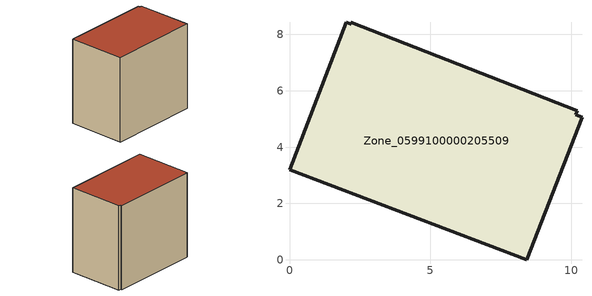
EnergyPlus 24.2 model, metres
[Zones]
Zone_0599100000205509
 floor ground (C_G): 2.02,8.43 2.2,8.36 2.17,8.43 10.22,5.3 10.16,5.15 10.38,5.06 8.41,0 0,3.19 z0
 wall outside (C_F): 10.22,5.3 2.17,8.43 2.2,8.36 2.02,8.43 0,3.19 8.41,0 10.38,5.06 10.16,5.15 10.22,5.3 z0:8.29
 roof outside (C_R): 10.16,5.15 10.22,5.3 2.17,8.43 2.2,8.36 2.02,8.43 0,3.19 8.41,0 10.38,5.06 z8.29
[BUILDING]
Pand.0599100000205509: North Axis=0; Terrain=City; Loads Convergence Tolerance Value=0.04; Temperature Convergence Tolerance Value=0.4; Solar Distribution=FullExterior; Maximum Number of Warmup Days=25; Minimum Number of Warmup Days=1
[Site:Location]
Rotterdam.The.Hague.AP_ZH_NLD Design_Conditions: Latitude=51.96; Longitude=4.45; Time Zone=1; Elevation=-4.5
[SITE:GROUNDTEMPERATURE:BUILDINGSURFACE]
18, 18, 18, 18, 18, 18, 18, 18, 18, 18, 18, 18
[MATERIAL] Thermal Absorptance=0.9; Solar Absorptance=0.7; Visible Absorptance=0.7
Name | Roughness | Thickness | Conductivity | Density | Specific Heat
G.TC.1946 | MediumSmooth | 0.15 | 1 | 540 | 1210
F.TC.1946 | Rough | 0.3 | 0.857143 | 1920 | 840
R.TC.1946 | MediumRough | 0.2 | 0.909091 | 1500 | 1000
[CONSTRUCTION]
C_G: G.TC.1946
C_F: F.TC.1946
C_R: R.TC.1946
[ZONE]
Zone_0599100000205509: Type=1; Multiplier=1; Ceiling Height=Autocalculate; Volume=Autocalculate; Floor Area=autocalculate; Part of Total Floor Area=Yes
[ZONEINFILTRATION:DESIGNFLOWRATE]
Infil_Zone_0599100000205509: Zone or ZoneList or Space or SpaceList=Zone_0599100000205509; Schedule=AlwaysOn; Design Flow Rate Calculation Method=Flow/Area; Flow Rate per Floor Area=0.003; Constant Term Coefficient=1; Temperature Term Coefficient=0; Velocity Term Coefficient=0; Velocity Squared Term Coefficient=0
[HVACTEMPLATE:ZONE:IDEALLOADSAIRSYSTEM]
Zone_0599100000205509: Maximum Heating Supply Air Temperature=50; Minimum Cooling Supply Air Temperature=13; Maximum Heating Supply Air Humidity Ratio=0.0156; Minimum Cooling Supply Air Humidity Ratio=0.0077; Heating Limit=NoLimit; Cooling Limit=NoLimit; Dehumidification Control Type=ConstantSensibleHeatRatio; Cooling Sensible Heat Ratio=0.7; Dehumidification Setpoint=60; Humidification Control Type=None; Humidification Setpoint=30; Outdoor Air Method=None; Outdoor Air Flow Rate per Person=0.00944; Outdoor Air Flow Rate per Zone Floor Area=0; Outdoor Air Flow Rate per Zone=0; Demand Controlled Ventilation Type=None; Outdoor Air Economizer Type=NoEconomizer; Heat Recovery Type=None; Sensible Heat Recovery Effectiveness=0.7; Latent Heat Recovery Effectiveness=0.65
[ZONECONTROL:THERMOSTAT]
ThermostatControl_Zone_0599100000205509: Zone or ZoneList=Zone_0599100000205509; Control Type Schedule=DualSetpointControlType; Control 1=Thermostat_Zone_0599100000205509; Temperature Difference Between Cutout And Setpoint=0
[THERMOSTATSETPOINT:DUALSETPOINT]
Thermostat_Zone_0599100000205509: Heating Setpoint Temperature Schedule=HeatingSetpoint_Zone_0599100000205509; Cooling Setpoint Temperature Schedule=CoolingSetpoint_Zone_0599100000205509
[SCHEDULE:COMPACT]
HeatingSetpoint_Zone_0599100000205509: Through: 12/31, For: AllDays, Until: 24:00, 21
CoolingSetpoint_Zone_0599100000205509: Through: 12/31, For: AllDays, Until: 24:00, 24
DualSetpointControlType: Through: 12/31, For: AllDays, Until: 24:00, 4
AlwaysOn: Through: 12/31, For: AllDays, Until: 24:00, 1
